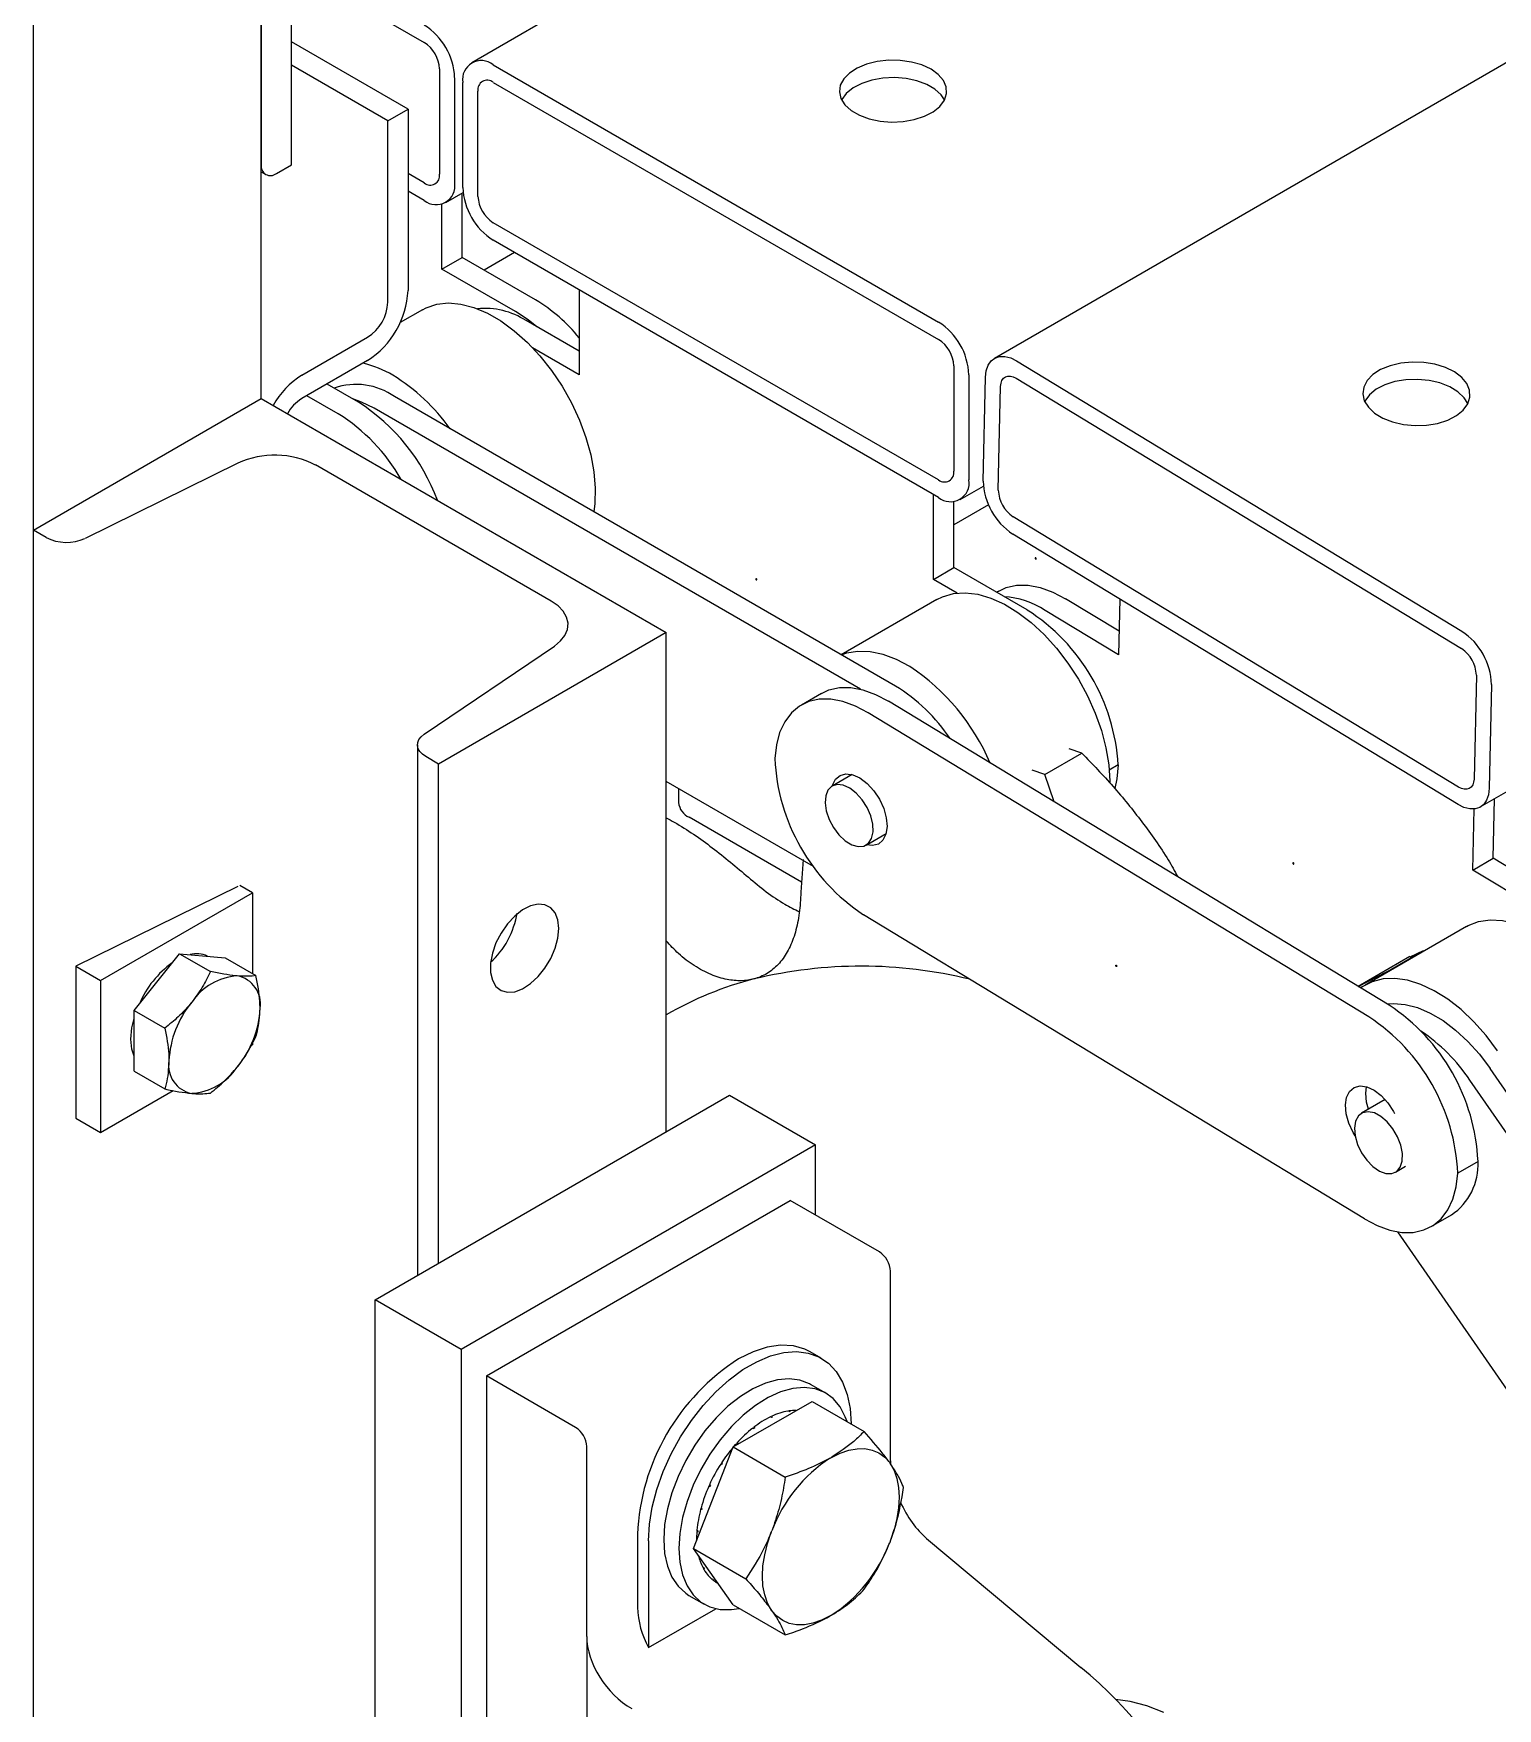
# Model space of a CAD drawing. Header units: millimetres. Extents: x 0 to 11880, y 0 to 8400.
# Drawn here: x 4845.3 to 5049.8, y 612.7 to 846.7 of the extents above; entities that cross this region are included whole.
import ezdxf

# ---------------------------------------------------------------- set-up
doc = ezdxf.new("R2010")
doc.units = ezdxf.units.MM
doc.header["$LTSCALE"] = 20

msp = doc.modelspace()

# ---------------------------------------------------------------- linework, layer by layer
at = {"color": 7, "linetype": 'Continuous', "lineweight": 25}
for p, q in [((5175.19, 997.7), (4906.49, 842.58)), ((5248.2, 956.41), (4979.5, 801.29)), ((5047.38, 738.64), (5316.08, 893.75)), ((4881.34, 828.33), (4881.34, 885.49)), ((4877.1, 795.67), (4877.1, 873.24)), ((4877.1, 873.24), (4877.1, 828.33)), ((4845.28, 332.28), (4845.28, 854.87)), ((4881.34, 856.08), (4899.87, 845.38)), ((4897.61, 836.09), (4881.34, 845.47)), ((4894.78, 834.45), (4881.34, 842.21)), ((4909.49, 842.28), (4971.71, 806.36)), ((4901.99, 841.71), (4901.99, 827.01)), ((4904.11, 840.48), (4904.11, 825.79)), ((4905.24, 825.13), (4905.24, 839.83)), ((4909.49, 839.83), (4971.71, 803.91)), ((4907.37, 823.91), (4907.37, 838.61)), ((4894.78, 834.45), (4897.61, 836.09)), ((4897.61, 836.09), (4897.61, 810.77)), ((4894.78, 809.14), (4894.78, 834.45)), ((4879.22, 827.11), (4881.34, 828.33)), ((4877.1, 827.32), (4877.72, 826.96)), ((4899.87, 825.79), (4897.61, 827.09)), ((4899.87, 823.34), (4897.61, 824.64)), ((4902.87, 823.04), (4905.28, 824.43)), ((4905.17, 815.37), (4905.17, 824.37)), ((4902.34, 813.74), (4902.34, 822.83)), ((4971.71, 784.31), (4909.49, 820.23)), ((4971.71, 781.86), (4909.49, 817.78)), ((4902.34, 813.74), (4905.17, 815.37)), ((4915.42, 809.46), (4905.17, 815.37)), ((4912.46, 816.07), (4908.21, 813.62)), ((4912.6, 807.82), (4902.34, 813.74)), ((4921.51, 810.85), (4921.51, 799.01)), ((4899.63, 808.08), (4896.51, 806.28)), ((4921.51, 802.27), (4914.08, 806.56)), ((4882.76, 798.93), (4891.95, 804.24)), ((4921.51, 799.01), (4915, 802.76)), ((4891.95, 800.97), (4882.76, 795.67)), ((4973.83, 800.24), (4973.83, 785.54)), ((4982.61, 800.93), (5044.82, 763.17)), ((4890.67, 795.17), (4886.28, 797.7)), ((4975.95, 799.01), (4975.95, 784.31)), ((4977.93, 784.16), (4978.26, 798.67)), ((4982.56, 798.51), (5044.76, 760.75)), ((4845.28, 777.3), (4877.1, 795.67)), ((4877.1, 795.67), (4933.67, 763.01)), ((4887.84, 793.54), (4883.46, 796.07)), ((4965.69, 755.53), (4895.7, 795.94)), ((4980.05, 782.88), (4980.38, 797.38)), ((4960.81, 755.09), (4892.87, 794.31)), ((4873.82, 786.65), (4852.48, 776.15)), ((4917.61, 767.38), (4884.67, 786.4)), ((4971, 770.43), (4971, 782.27)), ((4973.83, 772.06), (4973.83, 781.29)), ((4974.71, 781.57), (4977.96, 783.44)), ((4978.68, 780.82), (4973.83, 778.02)), ((5044.33, 741.41), (4982.12, 779.17)), ((4847.05, 776.28), (4845.28, 777.3)), ((4845.28, 375.15), (4845.28, 777.3)), ((5044.27, 739), (4982.07, 776.75)), ((4971, 770.43), (4973.83, 772.06)), ((4984.08, 766.15), (4973.83, 772.06)), ((4974.32, 768.52), (4971, 770.43)), ((4971.48, 767.62), (4958.12, 759.91)), ((4980.11, 768.8), (4979.79, 768.62)), ((4996.93, 763.17), (4989.43, 767.72)), ((4997.03, 767.67), (4996.86, 759.87)), ((4996.86, 759.87), (4986.61, 766.09)), ((4933.67, 763.01), (4901.85, 744.64)), ((4933.67, 693.28), (4933.67, 763.01)), ((4899.86, 748.8), (4918.05, 761.12)), ((5046.83, 757.05), (5046.5, 742.54)), ((5048.95, 755.76), (5048.62, 741.26)), ((4955.36, 754.51), (4952.54, 752.88)), ((5034.66, 710.96), (4964.69, 753.43)), ((5031.83, 709.33), (4961.86, 751.8)), ((4898.9, 747.3), (4898.9, 673.21)), ((4991.71, 746.15), (4989.95, 746.76)), ((4901.85, 744.64), (4900.07, 745.67)), ((4901.85, 674.91), (4901.85, 744.64)), ((4986.55, 743.17), (4991.71, 746.15)), ((4996.81, 744.51), (4995.55, 743.79)), ((4954.23, 730.31), (4933.67, 742.18)), ((4959.63, 743.17), (4956.83, 741.55)), ((4986.55, 743.17), (4984.79, 743.78)), ((4987.86, 739.37), (4986.55, 743.17)), ((4935.38, 741.19), (4935.38, 739.25)), ((5049.16, 731.47), (5049.35, 739.77)), ((4952.56, 728.14), (4936.85, 737.21)), ((5046.34, 729.83), (5046.53, 738.37)), ((4961.58, 733.33), (4964.38, 734.94)), ((4952.77, 731.29), (4952.47, 726.73)), ((5046.34, 729.83), (5049.16, 731.47)), ((5056.59, 723.61), (5046.34, 729.83)), ((5059.41, 725.25), (5049.16, 731.47)), ((4873.82, 727.53), (4851.19, 716.4)), ((4875.87, 726.65), (4874.11, 727.67)), ((4854.66, 714.4), (4875.87, 726.65)), ((4875.87, 726.65), (4875.87, 715.38)), ((5031.2, 681.13), (4961.23, 723.59)), ((5045.44, 721.93), (5031.3, 713.77)), ((4862.51, 714.19), (4865.69, 718.15)), ((4865.69, 718.15), (4870, 715.66)), ((4865.69, 718.15), (4868.87, 717.87)), ((5034.3, 715.61), (5039.46, 718.59)), ((5037.57, 717.72), (5039.46, 718.59)), ((4851.19, 716.4), (4851.19, 695.17)), ((4851.19, 716.4), (4854.66, 714.4)), ((4868.87, 717.87), (4872.05, 717.58)), ((4872.05, 717.58), (4876.36, 715.09)), ((5037.55, 717.75), (5030.34, 713.58)), ((4854.66, 714.4), (4854.66, 693.17)), ((4859.32, 710.23), (4862.51, 714.19)), ((5034.3, 715.61), (5030.27, 713.52)), ((4859.32, 710.23), (4863.63, 707.74)), ((4859.32, 705.99), (4859.32, 710.23)), ((4859.32, 701.75), (4859.32, 705.99)), ((4875.68, 705.31), (4875.87, 705.42)), ((4875.87, 705.67), (4875.87, 705.42)), ((4859.32, 701.75), (4863.63, 699.26)), ((5104.74, 621.29), (5048.75, 702.12)), ((5031.38, 698.66), (5031.49, 699.57)), ((5101.91, 619.65), (5045.93, 700.48)), ((4854.66, 693.17), (4864.81, 699.03)), ((4893.01, 669.81), (4942.51, 698.38)), ((4942.51, 698.38), (4954.53, 691.44)), ((5034.09, 697.78), (5030.79, 695.87)), ((5034, 697.72), (5034.03, 697.84)), ((4851.19, 695.17), (4854.66, 693.17)), ((4954.53, 691.44), (4905.03, 662.87)), ((4954.53, 681.64), (4954.53, 691.44)), ((5035.54, 687.64), (5036.95, 688.46)), ((5047.06, 689.14), (5044.23, 687.51)), ((4908.57, 659.19), (4950.99, 683.69)), ((4963.44, 676.5), (4950.99, 683.69)), ((5040.52, 680.04), (5043.35, 681.67)), ((5081.27, 613.73), (5035.84, 679.31)), ((4964.99, 647.31), (4964.99, 673.81)), ((4905.03, 662.87), (4893.01, 669.81)), ((4893.01, 490.17), (4893.01, 669.81)), ((4905.03, 662.87), (4905.03, 483.23)), ((4955.33, 661.65), (4953.78, 662.55)), ((4908.57, 659.19), (4908.57, 606.12)), ((4921.01, 652.01), (4908.57, 659.19)), ((4955.96, 656.77), (4953.83, 657.99)), ((4943.01, 649.28), (4954.03, 655.64)), ((4954.03, 655.64), (4961.31, 651.44)), ((4948.38, 653.4), (4948.24, 653.48)), ((4948.53, 653.47), (4948.39, 653.55)), ((4948.39, 653.55), (4948.42, 653.42)), ((4950.82, 654.2), (4950.67, 654.28)), ((4950.96, 654.22), (4950.82, 654.3)), ((4950.82, 654.3), (4950.82, 654.2)), ((4945.89, 651.82), (4945.75, 651.91)), ((4946.04, 651.94), (4945.9, 652.02)), ((4945.9, 652.02), (4945.98, 651.9)), ((4959.48, 652.5), (4959.48, 652.49)), ((4922.57, 622.82), (4922.57, 649.31)), ((4937.49, 635.07), (4943.01, 649.28)), ((4943.01, 649.28), (4950.28, 645.07)), ((4943.52, 649.57), (4943.38, 649.66)), ((4943.65, 649.73), (4943.51, 649.81)), ((4943.51, 649.81), (4943.65, 649.73)), ((4941.42, 646.81), (4941.28, 646.89)), ((4941.47, 646.87), (4941.28, 646.89)), ((4941.54, 646.98), (4941.4, 647.07)), ((4956.57, 647.72), (4956.73, 647.81)), ((4964.88, 647.08), (4964.96, 646.97)), ((4939.81, 643.84), (4939.61, 643.79)), ((4939.75, 643.71), (4939.61, 643.79)), ((4939.84, 643.9), (4939.69, 643.98)), ((4938.66, 640.68), (4938.47, 640.57)), ((4938.61, 640.49), (4938.47, 640.57)), ((4938.66, 640.68), (4938.52, 640.77)), ((4929.64, 637.07), (4929.64, 626.9)), ((4938.07, 637.57), (4937.94, 637.46)), ((4938.08, 637.37), (4937.94, 637.46)), ((4938.1, 637.56), (4937.96, 637.64)), ((4948.34, 637.38), (4948.42, 637.58)), ((4970.04, 636.51), (4991.6, 618.49)), ((4931.19, 636.17), (4931.19, 621.25)), ((4937.49, 635.07), (4944.77, 630.87)), ((4943.01, 627.23), (4937.49, 635.07)), ((4964.96, 636.1), (4964.88, 635.9)), ((4938.9, 632.39), (4938.76, 632.47)), ((4938.86, 632.42), (4938.83, 632.35)), ((4938.97, 632.27), (4938.83, 632.35)), ((4940.22, 630.71), (4940.08, 630.79)), ((4940.18, 630.73), (4940.18, 630.71)), ((4940.32, 630.63), (4940.18, 630.71)), ((4940.71, 630.35), (4940.88, 630.26)), ((4936.84, 628.55), (4938.96, 627.32)), ((4943.01, 627.23), (4950.28, 623.03)), ((4931.19, 621.25), (4940.61, 626.68)), ((4948.42, 626.4), (4948.34, 626.51)), ((4956.73, 625.76), (4956.57, 625.67)), ((4922.57, 622.82), (4922.57, 596.24))]:
    msp.add_line(p, q, dxfattribs=at)
at = {"color": 7, "linetype": 'Continuous', "lineweight": 25, "flags": 128}
for points in [[(4970.65, 841.67), (4969.39, 842.26), (4967.93, 842.67), (4966.36, 842.9), (4964.74, 842.92), (4963.15, 842.75), (4961.66, 842.38), (4960.34, 841.83), (4959.26, 841.13), (4958.46, 840.32), (4957.98, 839.42), (4957.85, 838.49), (4958.07, 837.56), (4958.63, 836.68), (4959.5, 835.89), (4960.65, 835.23), (4962.02, 834.73), (4963.54, 834.41), (4965.15, 834.28), (4966.76, 834.36), (4968.31, 834.63), (4969.72, 835.09), (4970.93, 835.72), (4971.88, 836.48), (4972.52, 837.34), (4972.82, 838.26), (4972.78, 839.19), (4972.39, 840.1), (4971.67, 840.94), (4970.65, 841.67)], [(4972.54, 837.38), (4972.07, 838.08), (4971.19, 838.87), (4970.05, 839.53), (4968.68, 840.04), (4967.16, 840.36), (4965.55, 840.49), (4963.93, 840.41), (4962.38, 840.13), (4960.97, 839.67), (4959.77, 839.05), (4958.82, 838.29), (4958.18, 837.43), (4958.15, 837.38)], [(4899.63, 808.08), (4900.14, 808.35), (4901.62, 808.84), (4903.25, 809.02), (4904.99, 808.86), (4906.81, 808.39), (4908.68, 807.6), (4910.57, 806.51), (4912.44, 805.14), (4914.27, 803.51), (4916, 801.65), (4917.63, 799.6), (4919.11, 797.39), (4920.43, 795.07), (4921.55, 792.66), (4922.45, 790.23), (4923.13, 787.8), (4923.57, 785.42), (4923.76, 783.14), (4923.7, 781), (4923.55, 779.86)], [(4915.57, 805.7), (4914.38, 806.65), (4912.6, 807.82)], [(4978.26, 798.67), (4978.36, 799.56), (4978.63, 800.32), (4979.04, 800.92), (4979.58, 801.33), (4980.24, 801.54), (4980.98, 801.54), (4981.78, 801.34), (4982.61, 800.93)], [(5043.77, 799.4), (5042.5, 800.02), (5041.05, 800.47), (5039.48, 800.72), (5037.85, 800.77), (5036.26, 800.61), (5034.77, 800.26), (5033.46, 799.72), (5032.37, 799.02), (5031.57, 798.19), (5031.1, 797.28), (5030.97, 796.33), (5031.18, 795.37), (5031.74, 794.46), (5032.62, 793.64), (5033.76, 792.94), (5035.13, 792.41), (5036.65, 792.05), (5038.26, 791.9), (5039.87, 791.95), (5041.42, 792.21), (5042.84, 792.67), (5044.04, 793.29), (5044.99, 794.05), (5045.63, 794.93), (5045.94, 795.87), (5045.89, 796.83), (5045.5, 797.76), (5044.78, 798.63), (5043.77, 799.4)], [(4980.38, 797.38), (4980.43, 797.83), (4980.56, 798.21), (4980.77, 798.51), (4981.04, 798.71), (4981.37, 798.82), (4981.74, 798.82), (4982.14, 798.71), (4982.56, 798.51)], [(5045.65, 794.97), (5045.13, 795.79), (5044.25, 796.61), (5043.11, 797.31), (5041.74, 797.85), (5040.22, 798.2), (5038.61, 798.35), (5037, 798.3), (5035.45, 798.04), (5034.03, 797.59), (5032.83, 796.97), (5031.88, 796.2), (5031.24, 795.33), (5031.22, 795.29)], [(4892.87, 794.31), (4891.09, 795.19), (4889.89, 795.62)], [(4985.21, 773.38), (4985.22, 773.35), (4985.24, 773.31), (4985.26, 773.28), (4985.29, 773.26), (4985.31, 773.25), (4985.34, 773.25), (4985.35, 773.27), (4985.36, 773.3), (4985.35, 773.34), (4985.34, 773.37), (4985.31, 773.4), (4985.29, 773.42), (4985.26, 773.43), (4985.24, 773.43), (4985.22, 773.41), (4985.21, 773.38)], [(4946.33, 770.39), (4946.32, 770.42), (4946.3, 770.46), (4946.28, 770.49), (4946.25, 770.51), (4946.23, 770.52), (4946.2, 770.52), (4946.19, 770.5), (4946.18, 770.47), (4946.19, 770.44), (4946.2, 770.4), (4946.23, 770.37), (4946.25, 770.35), (4946.28, 770.34), (4946.3, 770.34), (4946.32, 770.36), (4946.33, 770.39)], [(4980.11, 768.8), (4981.15, 769.28), (4982.61, 769.61), (4984.21, 769.61), (4985.9, 769.29), (4987.65, 768.66), (4989.43, 767.72)], [(4918.05, 761.12), (4918.9, 761.82), (4919.52, 762.61), (4919.87, 763.44), (4919.95, 764.3), (4919.75, 765.15), (4919.28, 765.97), (4918.56, 766.72), (4917.61, 767.38)], [(4971.48, 767.62), (4972.27, 768.01), (4973.78, 768.44), (4975.43, 768.55), (4977.19, 768.34), (4979.02, 767.8), (4980.9, 766.95), (4982.79, 765.81), (4984.65, 764.38), (4986.46, 762.71), (4988.18, 760.81), (4989.78, 758.73), (4991.23, 756.49), (4992.51, 754.15), (4993.59, 751.74), (4994.46, 749.3), (4995.09, 746.88), (4995.48, 744.52), (4995.62, 742.26), (4995.62, 742.05)], [(4967.7, 758.25), (4965.81, 759.25), (4963.95, 759.94), (4962.15, 760.32), (4960.45, 760.37), (4958.86, 760.1), (4958.19, 759.87)], [(4961.86, 751.8), (4960.08, 752.73), (4958.33, 753.37), (4956.64, 753.69), (4955.04, 753.68), (4953.57, 753.36), (4952.26, 752.72), (4951.14, 751.77), (4950.21, 750.54), (4949.51, 749.05), (4949.05, 747.33), (4948.83, 745.42)], [(4955.36, 754.51), (4956.4, 754.99), (4957.87, 755.32), (4959.46, 755.32), (4961.15, 755), (4962.91, 754.37), (4964.69, 753.43)], [(4900.07, 745.67), (4899.6, 746), (4899.24, 746.37), (4899, 746.78), (4898.91, 747.21), (4898.95, 747.64), (4899.12, 748.05), (4899.43, 748.45), (4899.86, 748.8)], [(4996.81, 744.51), (4996.63, 742.56), (4996.34, 741.22)], [(4959.29, 741.27), (4958.38, 741.68), (4957.54, 741.77), (4956.81, 741.54), (4956.26, 741.01), (4955.94, 740.21), (4955.85, 739.21), (4956.01, 738.08), (4956.41, 736.9), (4957.02, 735.76), (4957.79, 734.74), (4958.66, 733.93), (4959.58, 733.37), (4960.46, 733.12), (4961.26, 733.18), (4961.9, 733.57), (4962.34, 734.24), (4962.55, 735.15), (4962.51, 736.22), (4962.23, 737.39), (4961.72, 738.56), (4961.02, 739.65), (4960.19, 740.58), (4959.29, 741.27)], [(4956.86, 741.57), (4956.89, 741.68), (4957.3, 742.52), (4957.94, 743.06), (4958.76, 743.27), (4959.71, 743.15), (4960.72, 742.69), (4961.72, 741.93), (4962.65, 740.91), (4963.44, 739.72), (4964.04, 738.43), (4964.4, 737.12), (4964.51, 735.9), (4964.35, 734.83), (4963.94, 734), (4963.3, 733.45), (4962.48, 733.24), (4961.61, 733.34)], [(5046.5, 742.54), (5046.45, 742.1), (5046.32, 741.72), (5046.11, 741.42), (5045.84, 741.21), (5045.51, 741.11), (5045.14, 741.11), (5044.74, 741.21), (5044.33, 741.41)], [(5048.62, 741.26), (5048.52, 740.36), (5048.26, 739.6), (5047.85, 739.01), (5047.3, 738.59), (5046.65, 738.38), (5045.9, 738.38), (5045.1, 738.59), (5044.27, 739)], [(5021.35, 730.71), (5021.34, 730.74), (5021.33, 730.78), (5021.31, 730.81), (5021.28, 730.83), (5021.25, 730.84), (5021.23, 730.84), (5021.21, 730.82), (5021.21, 730.79), (5021.21, 730.76), (5021.23, 730.72), (5021.25, 730.69), (5021.28, 730.67), (5021.3, 730.66), (5021.33, 730.66), (5021.34, 730.68), (5021.35, 730.71)], [(4918.64, 721.68), (4918.51, 722.87), (4918.13, 723.86), (4917.53, 724.57), (4916.72, 724.99), (4915.76, 725.07), (4914.7, 724.83), (4913.59, 724.26), (4912.5, 723.41), (4911.48, 722.32), (4910.59, 721.04), (4909.88, 719.65), (4909.38, 718.22), (4909.13, 716.82), (4909.13, 715.54), (4909.38, 714.45), (4909.88, 713.59), (4910.59, 713.02), (4911.48, 712.77), (4912.5, 712.85), (4913.59, 713.26), (4914.7, 713.97), (4915.76, 714.95), (4916.72, 716.15), (4917.53, 717.49), (4918.13, 718.91), (4918.51, 720.33), (4918.64, 721.68)], [(5045.44, 721.93), (5045.7, 722.08), (5047.15, 722.63), (5048.75, 722.86), (5050.47, 722.77), (5052.28, 722.36), (5054.14, 721.62), (5056.03, 720.59), (5057.91, 719.26), (5059.75, 717.68), (5061.5, 715.87), (5063.15, 713.85), (5064.66, 711.67), (5066.01, 709.36), (5067.17, 706.97), (5068.11, 704.53), (5068.84, 702.1), (5069.32, 699.71), (5069.56, 697.41), (5069.54, 695.24), (5069.27, 693.24), (5068.76, 691.43), (5068.54, 690.91)], [(4996.53, 716.38), (4996.5, 716.4), (4996.48, 716.43), (4996.46, 716.47), (4996.46, 716.5), (4996.46, 716.53), (4996.48, 716.55), (4996.5, 716.55), (4996.53, 716.54), (4996.56, 716.52), (4996.58, 716.49), (4996.6, 716.45), (4996.6, 716.42), (4996.59, 716.39), (4996.58, 716.37), (4996.55, 716.37), (4996.53, 716.38)], [(5049.78, 704.61), (5048.2, 706.72), (5046.49, 708.64), (5044.69, 710.34), (5042.83, 711.8), (5040.95, 712.98), (5039.06, 713.86), (5037.22, 714.44), (5035.45, 714.69), (5033.79, 714.62), (5032.26, 714.23), (5030.89, 713.52), (5030.69, 713.37)], [(5034.38, 711.13), (5035.26, 711.2), (5036.89, 711.07), (5038.61, 710.63), (5040.38, 709.87), (5042.17, 708.81), (5043.93, 707.48), (5045.64, 705.9), (5047.26, 704.1), (5048.75, 702.12)], [(4858.9, 706.24), (4859.03, 707.79), (4859.32, 709.12)], [(4859.32, 703.84), (4859.03, 704.83), (4858.9, 706.24)], [(5029.9, 692.73), (5029.62, 693.2), (5029.02, 694.49), (5028.66, 695.8), (5028.55, 697.03), (5028.71, 698.09), (5029.12, 698.93), (5029.76, 699.47), (5030.58, 699.68), (5031.53, 699.56), (5032.54, 699.1), (5033.54, 698.34), (5034.47, 697.32), (5035.26, 696.13), (5035.41, 695.85)], [(5031.75, 696.42), (5031.49, 697.43), (5031.38, 698.66)], [(5035.18, 693.69), (5034.38, 694.67), (5033.49, 695.43), (5032.58, 695.91), (5031.71, 696.09), (5030.94, 695.95), (5030.35, 695.49), (5029.96, 694.76), (5029.81, 693.81), (5029.9, 692.7), (5030.24, 691.52), (5030.8, 690.36), (5031.53, 689.31), (5032.39, 688.43), (5033.3, 687.8), (5034.2, 687.47), (5035.02, 687.45), (5035.71, 687.75), (5036.2, 688.35), (5036.48, 689.2), (5036.5, 690.24), (5036.28, 691.4), (5035.83, 692.58), (5035.18, 693.69)], [(5031.2, 681.13), (5032.98, 680.19), (5034.73, 679.55), (5036.42, 679.24), (5038.02, 679.24), (5039.48, 679.57), (5040.79, 680.21), (5041.92, 681.15), (5042.85, 682.38), (5043.55, 683.87), (5044.01, 685.59), (5044.23, 687.51)], [(4931.19, 636.17), (4931.32, 638.47), (4931.72, 640.88), (4932.36, 643.35), (4933.25, 645.84), (4934.36, 648.31), (4935.68, 650.69), (4937.18, 652.97), (4938.83, 655.08), (4940.6, 656.99), (4942.46, 658.66), (4944.37, 660.07), (4946.3, 661.18), (4948.21, 661.98), (4950.07, 662.45), (4951.84, 662.59), (4953.49, 662.38), (4954.99, 661.84), (4956.31, 660.97), (4957.42, 659.79), (4958.31, 658.33), (4958.95, 656.6), (4959.35, 654.64), (4959.48, 652.5)], [(4953.78, 662.55), (4953.04, 662.92), (4951.43, 663.38), (4949.65, 663.48), (4947.76, 663.2), (4945.79, 662.56), (4943.78, 661.56)], [(4953.83, 657.99), (4953.68, 658.08), (4952.33, 658.6), (4950.83, 658.79), (4949.22, 658.65), (4947.52, 658.18), (4945.77, 657.4), (4944.02, 656.31), (4942.29, 654.95), (4940.63, 653.33), (4939.07, 651.5), (4937.65, 649.5), (4936.38, 647.37), (4935.31, 645.14), (4934.45, 642.88), (4933.82, 640.62), (4933.44, 638.43), (4933.31, 636.33)], [(4958.93, 652.81), (4958.68, 653.49), (4957.94, 654.89), (4956.97, 656.02), (4955.8, 656.86), (4954.45, 657.37), (4952.95, 657.56), (4951.34, 657.42), (4949.64, 656.96), (4947.9, 656.17), (4946.14, 655.08), (4944.42, 653.72), (4942.76, 652.11), (4941.19, 650.28), (4939.77, 648.28), (4938.5, 646.14), (4937.43, 643.92), (4936.57, 641.65), (4935.95, 639.4), (4935.56, 637.2), (4935.44, 635.11)], [(4943.08, 649.32), (4943.11, 649.35), (4943.38, 649.66)], [(4956.73, 647.81), (4957.95, 648.41), (4959.16, 648.82), (4960.32, 649.03), (4961.42, 649.04), (4962.44, 648.84), (4963.37, 648.45), (4964.19, 647.86), (4964.88, 647.08)], [(4964.96, 646.97), (4965.49, 646), (4965.88, 644.88), (4966.12, 643.62), (4966.2, 642.25), (4966.12, 640.79), (4965.88, 639.26), (4965.49, 637.69), (4964.96, 636.1)], [(4933.31, 636.33), (4933.44, 634.38), (4933.82, 632.63), (4934.45, 631.1), (4935.31, 629.82), (4936.38, 628.84), (4936.84, 628.55)], [(4948.34, 626.51), (4947.81, 627.48), (4947.42, 628.6), (4947.18, 629.86), (4947.1, 631.23), (4947.18, 632.69), (4947.42, 634.22), (4947.81, 635.79), (4948.34, 637.38)], [(4935.44, 635.11), (4935.56, 633.16), (4935.95, 631.4), (4936.57, 629.87), (4937.43, 628.6), (4938.5, 627.61), (4939.77, 626.94), (4941.19, 626.58), (4942.76, 626.56), (4943.87, 626.73)], [(4956.57, 625.67), (4955.34, 625.07), (4954.14, 624.65), (4952.98, 624.44), (4951.88, 624.44), (4950.85, 624.63), (4949.93, 625.03), (4949.11, 625.62), (4948.42, 626.4)], [(5003.18, 612.18), (5000.8, 613.11), (4998.48, 613.74), (4996.42, 614.02)]]:
    msp.add_lwpolyline(points, dxfattribs=at)
at = {"color": 7, "linetype": 'Continuous', "lineweight": 25}
for centre, radius, start, end in [((4894.9, 840.07), 9.22, 2.6055, 57.3945), ((4897.39, 841.5), 4.61, 2.6055, 57.3945), ((4907.83, 840.25), 2.62, 50.7967, 189.214), ((4908.66, 838.82), 1.31, 50.7967, 189.214), ((4878.39, 828.12), 1.31, 170.786, 309.2033), ((4900.7, 826.8), 1.31, 230.7967, 9.214), ((4901.53, 825.37), 2.62, 230.7967, 9.214), ((4914.46, 825.55), 9.22, 182.6055, 237.3945), ((4911.97, 824.12), 4.61, 182.6055, 237.3945), ((4885.32, 811.33), 12.29, 302.6055, 357.3945), ((4903.33, 789.43), 23.39, 39.0192, 58.8695), ((4888.64, 809.42), 6.15, 302.6055, 357.3945), ((4908.35, 797.79), 10.47, 56.8196, 95.7906), ((4966.74, 798.59), 9.22, 2.6055, 57.3945), ((4969.23, 800.03), 4.61, 2.6055, 57.3945), ((4888.08, 786.56), 14.41, 59.0667, 77.0321), ((4888.86, 789.14), 11.54, 121.9546, 151.1432), ((4890.35, 788.39), 9.26, 54.6415, 109.3217), ((4881.42, 775.87), 27, 35.2408, 58.6154), ((4885.81, 790.77), 5.77, 121.9545, 151.1391), ((4874.1, 771.53), 25.95, 29.7127, 58.0214), ((4875.66, 771.82), 27.77, 20.3555, 57.264), ((4878.99, 775.35), 12.42, 62.7921, 114.5688), ((4972.54, 785.33), 1.31, 230.7967, 9.214), ((4973.37, 783.89), 2.62, 230.7967, 9.214), ((4987.14, 784.44), 9.21, 181.7427, 236.5564), ((4984.66, 783.02), 4.61, 181.7427, 236.5564), ((4849.89, 781.8), 6.21, 242.7921, 294.5688), ((4980.12, 756.24), 11.79, 56.608, 86.4146), ((4969.18, 742.82), 27.68, 3.5035, 57.4156), ((5039.74, 755.48), 9.21, 1.7427, 56.5564), ((5042.22, 756.91), 4.61, 1.7427, 56.5564), ((4950.62, 732.58), 30.83, 23.314, 56.3606), ((4952.55, 734.23), 25.03, 33.874, 58.325), ((4976.48, 746.7), 27.68, 182.6519, 236.5677), ((4937.89, 739.5), 2.51, 185.6948, 245.6253), ((4868.06, 714.5), 3.64, 65.3834, 104.3976), ((4872.67, 705.74), 13.72, 125.6965, 156.7144), ((4960.91, 652.8), 63.61, 76.2083, 103.6243), ((4874.24, 706.85), 8.21, 93.4295, 146.5651), ((4873.02, 711.16), 3.96, 350.7481, 79.4532), ((4958.22, 667.17), 49.03, 104.5293, 120.0549), ((4878, 702.54), 13.81, 140.2279, 177.3607), ((4863.13, 711.16), 13.81, 320.2279, 357.3607), ((5016.58, 686.23), 27.68, 2.6519, 56.5677), ((5019.44, 687.87), 27.65, 2.6217, 56.5979), ((5025.28, 686.74), 24.8, 33.6478, 56.148), ((4868.11, 702.54), 3.96, 170.7481, 259.4532), ((4866.89, 706.85), 8.21, 273.4295, 326.5651), ((5038.53, 688.72), 8.54, 304.3608, 2.7876), ((4961.62, 673.65), 3.38, 2.6055, 57.3945), ((4960.22, 635.74), 30.61, 122.4873, 177.5127), ((4954.18, 641.37), 13.49, 116.1217, 127.8649), ((4953.18, 643.44), 11.06, 114.8955, 115.7555), ((4952.2, 645.54), 8.87, 99.8802, 115.4157), ((4951.73, 648.02), 6.35, 89.114, 98.3), ((4951.96, 647.21), 7.08, 98.1534, 99.3108), ((4919.19, 649.16), 3.38, 2.6055, 57.3945), ((4957.23, 637.43), 18.48, 128.4124, 137.9286), ((4955.83, 639.19), 16.08, 127.5414, 128.2115), ((4960.12, 634.82), 22.37, 140.0387, 146.8099), ((4958.95, 635.84), 20.66, 137.7552, 138.3222), ((4960.86, 634.31), 23.27, 147.2792, 155.4372), ((4960.94, 634.27), 23.19, 146.7595, 147.2844), ((4967.86, 630.3), 20.75, 122.9435, 159.4673), ((4959.03, 635.1), 21.27, 155.8948, 164.5575), ((4960.49, 634.47), 22.7, 155.4594, 155.9918), ((4954.87, 636.19), 16.97, 165.0525, 175.1244), ((4957.35, 635.56), 19.38, 164.6754, 165.2671), ((4951.07, 636.54), 13.16, 176.0083, 181.6672), ((4952.52, 636.39), 14.47, 175.3707, 176.0894), ((4945.44, 635.8), 7.46, 193.1655, 206.4517), ((4945.44, 643.18), 20.75, 302.9435, 339.4673), ((4943.43, 634.76), 5.2, 207.6433, 229.8672), ((4944.43, 635.2), 6.19, 206.9286, 208.1942), ((4942.97, 634.27), 4.53, 231.8787, 239.9936), ((4943.16, 634.26), 4.61, 230.3546, 231.8957), ((4942.07, 627.28), 12.43, 181.7599, 209.0237)]:
    msp.add_arc(centre, radius, start, end, dxfattribs=at)
for centre, major_axis, ratio, start_param, end_param in [((4908.52, 722.01), (3, 6.06), 0.529661, 4.034766, 5.263802), ((4970.52, 643.32), (-3.73, 8), 0.510163, 0.829915, 0.892809), ((4970.52, 643.32), (-3.73, 8), 0.510163, 1.552604, 2.313445), ((4929.48, 619.63), (-5.22, 7.13), 0.637275, 0.716209, 2.199739), ((4988.49, 574.53), (-24.09, 51.62), 0.510163, 3.186029, 5.455038)]:
    msp.add_ellipse(centre, major_axis=major_axis, ratio=ratio, start_param=start_param, end_param=end_param, dxfattribs=at)
for points, knots in [([(4991.71, 746.15), (4993.2, 744.63), (4996.17, 741.56), (5000.18, 736.56), (5003.22, 732.33), (5004.69, 729.68), (5005.13, 728.89)], [0, 0, 0, 0, 0.2872427, 0.5766839, 0.873537, 1, 1, 1, 1]), ([(4933.67, 737.13), (4934.04, 736.93), (4936.27, 735.72), (4940.17, 733.02), (4943.48, 730.23), (4945.14, 728.83)], [0, 0, 0, 0, 0.092046, 0.543899, 1, 1, 1, 1]), ([(4945.14, 728.83), (4945.97, 728.14), (4947.64, 726.73), (4950.05, 725.1), (4951.58, 724.35), (4952.27, 724.01)], [0, 0, 0, 0, 0.350218, 0.710612, 1, 1, 1, 1]), ([(4952.47, 726.73), (4952.42, 725.75), (4952.32, 723.75), (4951.76, 721.13), (4950.89, 718.83), (4949.71, 716.98), (4948.2, 715.58), (4946.88, 714.9), (4946.07, 714.67), (4945.92, 714.63)], [0, 0, 0, 0, 0.157972, 0.320533, 0.478509, 0.64105, 0.799361, 0.962225, 1, 1, 1, 1]), ([(4945.92, 714.63), (4945.34, 714.52), (4944.15, 714.29), (4942.12, 714.5), (4939.9, 715.16), (4937.6, 716.4), (4935.46, 717.98), (4934.23, 719.34), (4933.67, 719.95)], [0, 0, 0, 0, 0.157009, 0.317551, 0.494819, 0.677258, 0.853967, 1, 1, 1, 1]), ([(4870, 715.66), (4869.64, 714.93), (4868.92, 713.44), (4867.9, 712.07), (4867.38, 711.38)], [0, 0, 0, 0, 0.495458, 1, 1, 1, 1]), ([(4873.75, 715.05), (4873.67, 715.06), (4873.1, 715.11), (4871.9, 715.28), (4870.63, 715.53), (4870, 715.66)], [0, 0, 0, 0, 0.07009, 0.530784, 1, 1, 1, 1]), ([(4876.36, 715.09), (4876, 715.05), (4875.28, 714.96), (4874.26, 715.02), (4873.75, 715.05)], [0, 0, 0, 0, 0.495458, 1, 1, 1, 1]), ([(4876.93, 710.52), (4876.92, 710.84), (4876.9, 712.29), (4876.6, 713.87), (4876.36, 715.09)], [0, 0, 0, 0, 0.220364, 1, 1, 1, 1]), ([(4867.38, 711.38), (4867.31, 711.28), (4866.73, 710.57), (4865.53, 709.31), (4864.27, 708.27), (4863.63, 707.74)], [0, 0, 0, 0, 0.07009, 0.530784, 1, 1, 1, 1]), ([(4876.36, 706.61), (4876.43, 706.84), (4876.76, 708.03), (4876.86, 709.41), (4876.93, 710.52)], [0, 0, 0, 0, 0.196353, 1, 1, 1, 1]), ([(4863.63, 707.74), (4863.87, 706.52), (4864.17, 704.94), (4864.2, 703.49), (4864.2, 703.17)], [0, 0, 0, 0, 0.779636, 1, 1, 1, 1]), ([(4873.75, 702.32), (4873.82, 702.41), (4874.39, 703.13), (4875.34, 704.54), (4876.02, 705.91), (4876.36, 706.61)], [0, 0, 0, 0, 0.07009, 0.530784, 1, 1, 1, 1]), ([(4864.2, 703.17), (4864.13, 702.06), (4864.04, 700.68), (4863.7, 699.49), (4863.63, 699.26)], [0, 0, 0, 0, 0.8036473, 1, 1, 1, 1]), ([(4870, 698.69), (4870.67, 699.24), (4872.04, 700.35), (4873.17, 701.66), (4873.75, 702.32)], [0, 0, 0, 0, 0.495458, 1, 1, 1, 1]), ([(4863.63, 699.26), (4864.31, 699.12), (4865.67, 698.84), (4866.81, 698.71), (4867.38, 698.65)], [0, 0, 0, 0, 0.495458, 1, 1, 1, 1]), ([(4867.38, 698.65), (4867.46, 698.64), (4868.03, 698.59), (4868.98, 698.57), (4869.66, 698.65), (4870, 698.69)], [0, 0, 0, 0, 0.07009, 0.530784, 1, 1, 1, 1]), ([(4961.31, 651.44), (4960.84, 650.97), (4959.55, 649.66), (4957.83, 648.53), (4956.73, 647.81)], [0, 0, 0, 0, 0.359214, 1, 1, 1, 1]), ([(4964.88, 647.08), (4964.55, 647.53), (4963.56, 648.88), (4962.21, 650.41), (4961.31, 651.44)], [0, 0, 0, 0, 0.334142, 1, 1, 1, 1]), ([(4956.57, 647.72), (4955.59, 647.2), (4953.65, 646.2), (4951.39, 645.44), (4950.28, 645.07)], [0, 0, 0, 0, 0.5085294, 1, 1, 1, 1]), ([(4966.82, 643.59), (4966.74, 643.78), (4966.51, 644.37), (4965.97, 645.44), (4965.29, 646.46), (4964.96, 646.97)], [0, 0, 0, 0, 0.193449, 0.59407, 1, 1, 1, 1]), ([(4950.28, 645.07), (4950.21, 644.58), (4949.97, 643.05), (4949.44, 640.51), (4948.76, 638.56), (4948.42, 637.58)], [0, 0, 0, 0, 0.193449, 0.59407, 1, 1, 1, 1]), ([(4964.96, 636.1), (4965.24, 636.91), (4966.09, 639.32), (4966.53, 641.88), (4966.82, 643.59)], [0, 0, 0, 0, 0.334142, 1, 1, 1, 1]), ([(4948.34, 637.38), (4948.01, 636.6), (4947.03, 634.26), (4945.67, 632.23), (4944.77, 630.87)], [0, 0, 0, 0, 0.334142, 1, 1, 1, 1]), ([(4961.31, 629.39), (4961.57, 629.78), (4962.39, 630.97), (4963.66, 633.08), (4964.47, 634.96), (4964.88, 635.9)], [0, 0, 0, 0, 0.193449, 0.59407, 1, 1, 1, 1]), ([(4944.77, 630.87), (4945.04, 630.57), (4945.86, 629.65), (4947.13, 628.15), (4947.94, 627.06), (4948.34, 626.51)], [0, 0, 0, 0, 0.193449, 0.59407, 1, 1, 1, 1]), ([(4956.73, 625.76), (4957.62, 626.33), (4959.36, 627.45), (4960.67, 628.75), (4961.31, 629.39)], [0, 0, 0, 0, 0.508529, 1, 1, 1, 1]), ([(4948.42, 626.4), (4948.71, 625.97), (4949.56, 624.7), (4950, 623.7), (4950.28, 623.03)], [0, 0, 0, 0, 0.334142, 1, 1, 1, 1]), ([(4950.28, 623.03), (4951.1, 623.29), (4953.36, 624.04), (4955.32, 625.03), (4956.57, 625.67)], [0, 0, 0, 0, 0.3592137, 1, 1, 1, 1])]:
    msp.add_open_spline(points, degree=3, knots=knots, dxfattribs=at)

doc.saveas('drawing.dxf')
